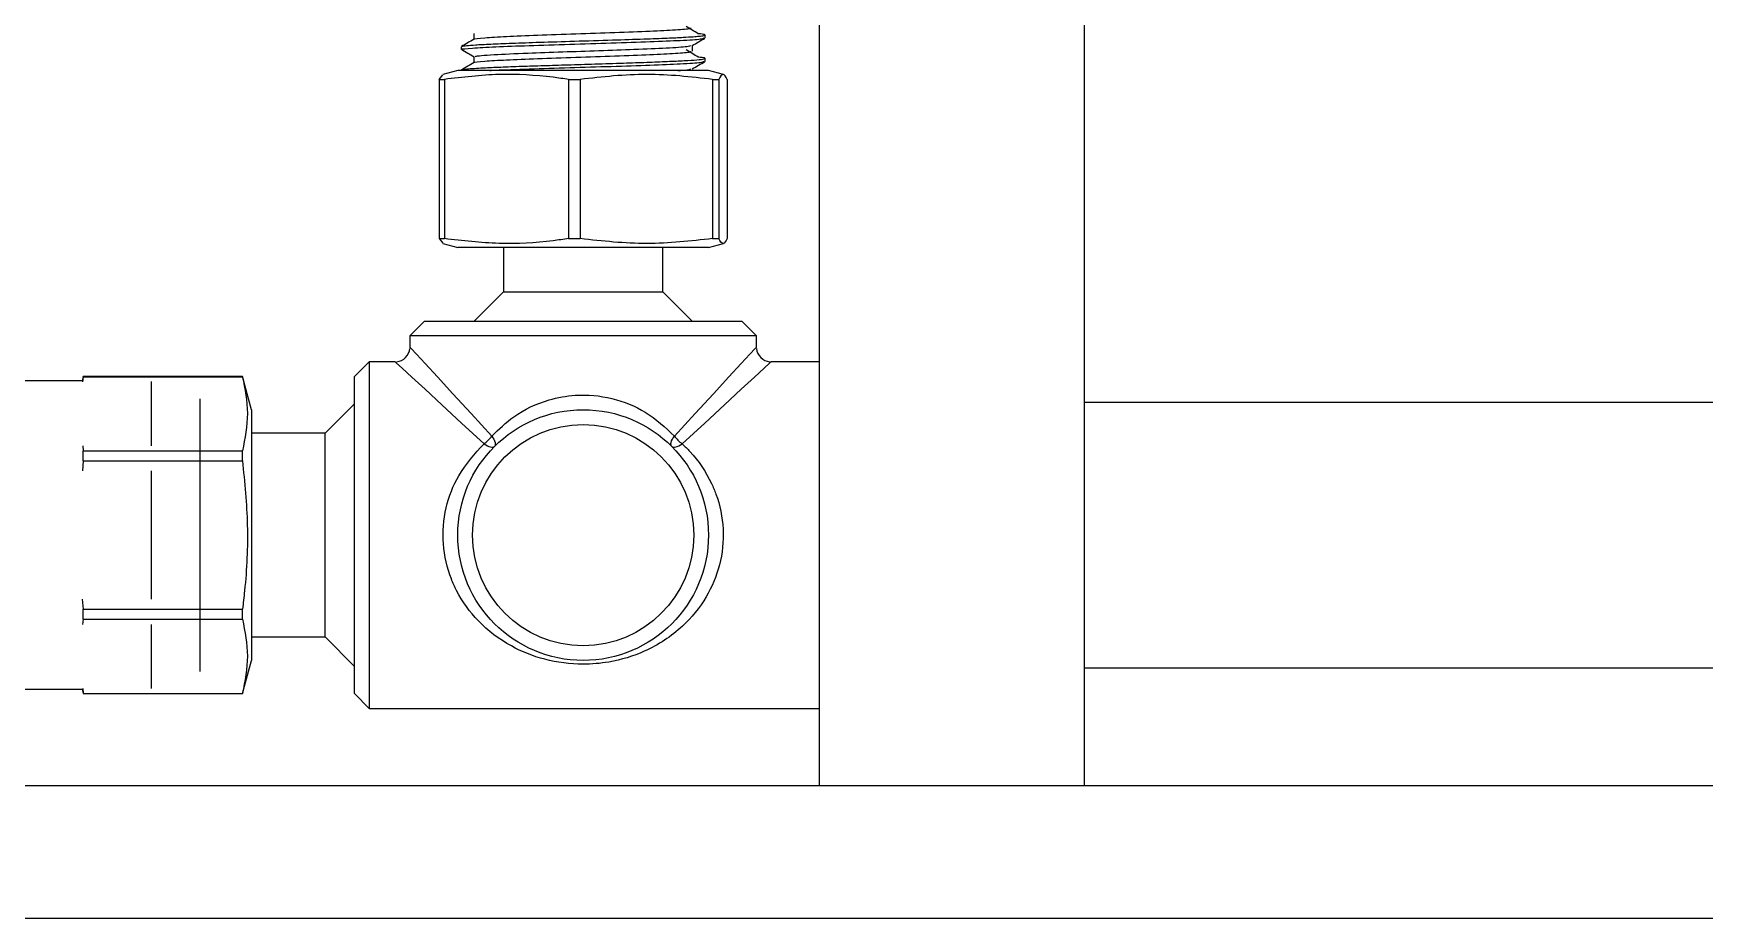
# Model space of a CAD drawing. Extents: x 150 to 4150, y 50 to 2920.
# Drawn here: x 823.8 to 1107.2, y 1016.4 to 1166.5 of the extents above; entities that cross this region are included whole.
import ezdxf

# ---------------------------------------------------------------- set-up
doc = ezdxf.new("R2010")
doc.units = 0
doc.header["$LTSCALE"] = 10
doc.linetypes.add('SLD-KATı', pattern=[0])
doc.layers.get('0').update_dxf_attribs({"linetype": 'CONTINUOUS'})

msp = doc.modelspace()

# ---------------------------------------------------------------- linework, layer by layer
at = {"color": 7, "linetype": 'SLD-KATı'}
for p, q in [((957.03, 1204.72), (957.03, 1038.92)), ((1002.03, 1038.92), (1002.03, 1195.29)), ((898.49, 1166.43), (898.49, 1165.46)), ((937.72, 1165.69), (937.72, 1166.19)), ((896.34, 1164.2), (896.34, 1163.7)), ((898.49, 1162.46), (898.49, 1161.49)), ((935.57, 1163.45), (935.57, 1164.43)), ((937.72, 1161.72), (937.72, 1162.22)), ((892.62, 1158.66), (893.24, 1159.42)), ((895.78, 1160.17), (893.23, 1159.48)), ((905.41, 1160.17), (895.78, 1160.17)), ((896.34, 1160.23), (896.34, 1160.17)), ((938.28, 1160.17), (905.41, 1160.17)), ((940.83, 1159.48), (938.28, 1160.17)), ((892.62, 1158.66), (893.51, 1158.66)), ((892.62, 1158.66), (892.62, 1131.67)), ((893.51, 1158.66), (893.51, 1131.67)), ((914.57, 1158.66), (914.57, 1131.67)), ((914.57, 1158.66), (916.53, 1158.66)), ((916.53, 1158.66), (916.53, 1131.67)), ((938.98, 1158.66), (940.05, 1158.66)), ((938.98, 1158.66), (938.98, 1131.67)), ((940.05, 1158.66), (940.05, 1131.67)), ((941.44, 1158.66), (941.44, 1131.67)), ((892.62, 1131.67), (893.24, 1130.92)), ((892.62, 1131.67), (893.51, 1131.67)), ((893.23, 1130.85), (895.78, 1130.17)), ((914.57, 1131.67), (916.53, 1131.67)), ((938.28, 1130.17), (940.83, 1130.85)), ((938.98, 1131.67), (940.05, 1131.67)), ((905.41, 1130.17), (895.78, 1130.17)), ((903.53, 1130.17), (903.53, 1122.67)), ((938.28, 1130.17), (905.41, 1130.17)), ((930.53, 1122.67), (930.53, 1130.17)), ((903.53, 1122.67), (898.53, 1117.67)), ((903.53, 1122.67), (930.53, 1122.67)), ((935.53, 1117.67), (930.53, 1122.67)), ((890.16, 1117.67), (887.66, 1115.17)), ((890.16, 1117.67), (943.91, 1117.67)), ((946.41, 1115.17), (943.91, 1117.67)), ((887.66, 1115.17), (887.66, 1113.29)), ((946.41, 1115.17), (887.66, 1115.17)), ((946.41, 1113.29), (946.41, 1115.17)), ((880.78, 1110.79), (878.28, 1108.29)), ((885.16, 1110.79), (880.78, 1110.79)), ((880.78, 1110.79), (880.78, 1081.42)), ((957.03, 1110.79), (948.91, 1110.79)), ((832.29, 1108.29), (832.09, 1107.54)), ((832.29, 1108.27), (832.17, 1107.42)), ((859.27, 1108.29), (832.29, 1108.29)), ((832.29, 1108.27), (832.29, 1108.29)), ((832.29, 1108.27), (859.27, 1108.27)), ((860.78, 1102.67), (859.27, 1108.29)), ((859.27, 1108.27), (859.27, 1108.29)), ((878.28, 1081.42), (878.28, 1108.29)), ((832.09, 1107.54), (820.78, 1107.54)), ((843.78, 1107.43), (843.78, 1096.54)), ((852.03, 1104.54), (852.03, 1058.29)), ((860.78, 1102.67), (860.78, 1060.17)), ((878.28, 1103.67), (873.28, 1098.67)), ((1129.53, 1103.92), (1002.03, 1103.92)), ((832.18, 1096.55), (832.29, 1095.7)), ((873.28, 1098.67), (860.78, 1098.67)), ((873.28, 1081.42), (873.28, 1098.67)), ((832.29, 1094), (832.16, 1092.3)), ((832.29, 1095.7), (859.27, 1095.7)), ((832.29, 1094), (832.29, 1095.7)), ((832.29, 1094), (859.27, 1094)), ((859.27, 1094), (859.27, 1095.7)), ((843.78, 1092.3), (843.78, 1070.53)), ((873.28, 1064.17), (873.28, 1081.42)), ((878.28, 1054.54), (878.28, 1081.42)), ((880.78, 1081.42), (880.78, 1052.04)), ((832.1, 1070.54), (832.29, 1068.84)), ((832.29, 1068.84), (859.27, 1068.84)), ((832.29, 1067.14), (832.29, 1068.84)), ((859.27, 1067.14), (859.27, 1068.84)), ((832.29, 1067.14), (832.17, 1066.29)), ((832.29, 1067.14), (859.27, 1067.14)), ((843.78, 1066.29), (843.78, 1055.41)), ((860.78, 1064.17), (873.28, 1064.17)), ((873.28, 1064.17), (878.28, 1059.17)), ((859.27, 1054.54), (860.78, 1060.17)), ((1002.03, 1058.92), (1113.95, 1058.92)), ((820.78, 1055.29), (832.09, 1055.29)), ((832.09, 1055.29), (832.29, 1054.54)), ((832.18, 1055.41), (832.29, 1054.56)), ((832.29, 1054.54), (832.29, 1054.56)), ((832.29, 1054.56), (859.27, 1054.56)), ((832.29, 1054.54), (859.27, 1054.54)), ((859.27, 1054.54), (859.27, 1054.56)), ((878.28, 1054.54), (880.78, 1052.04)), ((880.78, 1052.04), (957.03, 1052.04)), ((1117.88, 1038.92), (717.03, 1038.92))]:
    msp.add_line(p, q, dxfattribs=at)
at = {"color": 8, "linetype": 'SLD-KATı'}
msp.add_line((1131.76, 1016.42), (704.53, 1016.42), dxfattribs=at)
at = {"color": 8, "linetype": 'SLD-KATı', "flags": 128}
for points in [[(900.24, 1096.89), (896.42, 1100.41), (893.06, 1103.51), (890.22, 1106.13), (887.97, 1108.2), (886.35, 1109.69), (885.41, 1110.56), (885.16, 1110.79)], [(887.66, 1113.29), (887.89, 1113.04), (888.76, 1112.09), (890.25, 1110.48), (892.32, 1108.23), (894.94, 1105.39), (898.04, 1102.03), (901.55, 1098.21)], [(932.51, 1098.21), (936.02, 1102.03), (939.12, 1105.39), (941.74, 1108.23), (943.81, 1110.48), (945.3, 1112.09), (946.17, 1113.04), (946.41, 1113.29)], [(948.91, 1110.79), (948.65, 1110.56), (947.71, 1109.69), (946.09, 1108.2), (943.84, 1106.13), (941, 1103.51), (937.64, 1100.41), (933.82, 1096.89)]]:
    msp.add_lwpolyline(points, dxfattribs=at)
at = {"color": 7, "linetype": 'SLD-KATı', "flags": 128}
for points in [[(900.24, 1096.89), (900.52, 1096.7), (900.79, 1096.55), (901.06, 1096.43), (901.3, 1096.35), (901.53, 1096.31), (901.72, 1096.31), (901.88, 1096.36), (902, 1096.44)], [(901.55, 1098.21), (901.74, 1097.93), (901.9, 1097.65), (902.02, 1097.39), (902.1, 1097.14), (902.14, 1096.92), (902.13, 1096.73), (902.09, 1096.57), (902, 1096.44)], [(932.06, 1096.44), (931.97, 1096.57), (931.93, 1096.73), (931.92, 1096.92), (931.96, 1097.14), (932.04, 1097.39), (932.16, 1097.65), (932.32, 1097.93), (932.51, 1098.21)], [(932.06, 1096.44), (932.18, 1096.36), (932.34, 1096.31), (932.54, 1096.31), (932.76, 1096.35), (933, 1096.43), (933.27, 1096.55), (933.54, 1096.7), (933.82, 1096.89)]]:
    msp.add_lwpolyline(points, dxfattribs=at)
at = {"color": 7, "linetype": 'SLD-KATı'}
for radius in [21.25, 18.75]:
    msp.add_circle((917.03, 1081.42), radius, dxfattribs=at)
for centre, radius, start, end in [((885.16, 1113.29), 2.5, 275.673, 354.9856), ((948.91, 1113.29), 2.5, 185.673, 264.9856), ((896.7, 1101.75), 6.01, 306.0795, 323.9189), ((937.36, 1101.75), 6.01, 216.0809, 233.9175)]:
    msp.add_arc(centre, radius, start, end, dxfattribs=at)
for points, knots in [([(898.64, 1165.48), (898.62, 1165.49), (898.43, 1165.57), (900.15, 1165.73), (903.77, 1165.94), (909.26, 1166.16), (915.75, 1166.39), (922.53, 1166.61), (928.53, 1166.85), (932.95, 1167.06), (935.38, 1167.26), (935.33, 1167.38), (935.31, 1167.42)], [0, 0, 0, 0, 0.011923, 0.125055, 0.237053, 0.349321, 0.467517, 0.58433, 0.702944, 0.815398, 0.930217, 1, 1, 1, 1]), ([(936.54, 1166.4), (936.2, 1166.6), (935.52, 1167.02), (934.84, 1167.43), (934.5, 1167.64)], [0, 0, 0, 0, 0.499986, 1, 1, 1, 1]), ([(898.53, 1165.48), (898.17, 1165.27), (897.46, 1164.86), (896.74, 1164.44), (896.38, 1164.24)], [0, 0, 0, 0, 0.499961, 1, 1, 1, 1]), ([(896.41, 1164.24), (896.43, 1164.25), (896.53, 1164.3), (897.2, 1164.39), (898.75, 1164.52), (901.32, 1164.66), (904.98, 1164.81), (909.81, 1164.97), (915.69, 1165.15), (921.85, 1165.34), (927.22, 1165.51), (931.21, 1165.66), (933.94, 1165.79), (935.64, 1165.89), (936.82, 1165.99), (937.66, 1166.1), (937.79, 1166.23), (937.37, 1166.33), (936.61, 1166.39), (936.45, 1166.4)], [0, 0, 0, 0, 0.01853, 0.069537, 0.126755, 0.190172, 0.259782, 0.335579, 0.420456, 0.512564, 0.593602, 0.663539, 0.722351, 0.770014, 0.806513, 0.856024, 0.919263, 0.982503, 1, 1, 1, 1]), ([(896.58, 1163.7), (896.51, 1163.72), (896.2, 1163.81), (898.02, 1163.98), (901.93, 1164.19), (907.77, 1164.4), (914.66, 1164.63), (921.91, 1164.84), (928.57, 1165.07), (933.9, 1165.28), (937.25, 1165.49), (937.43, 1165.63), (937.5, 1165.69)], [0, 0, 0, 0, 0.030419, 0.13893, 0.246646, 0.354114, 0.464804, 0.573569, 0.684579, 0.793258, 0.909314, 1, 1, 1, 1]), ([(935.53, 1164.41), (935.89, 1164.61), (936.6, 1165.03), (937.32, 1165.44), (937.68, 1165.65)], [0, 0, 0, 0, 0.49996, 1, 1, 1, 1]), ([(896.34, 1160.23), (896.34, 1160.23), (896.35, 1160.25), (896.47, 1160.32), (897.07, 1160.41), (898.47, 1160.53), (900.33, 1160.64), (902.95, 1160.76), (906.45, 1160.89), (910.32, 1161.01), (914.52, 1161.14), (919.15, 1161.28), (923.03, 1161.41), (925.92, 1161.5), (928.48, 1161.59), (931.41, 1161.71), (934.32, 1161.84), (936.46, 1161.98), (937.67, 1162.12), (937.79, 1162.26), (937.35, 1162.36), (936.6, 1162.42), (936.46, 1162.43)], [0, 0, 0, 0, 0.006389, 0.024133, 0.088715, 0.135631, 0.176527, 0.238396, 0.300266, 0.356275, 0.414857, 0.478817, 0.548148, 0.578851, 0.60875, 0.669494, 0.731606, 0.795086, 0.859934, 0.922701, 0.984838, 1, 1, 1, 1]), ([(896.39, 1163.74), (896.75, 1163.54), (897.46, 1163.12), (898.17, 1162.71), (898.53, 1162.5)], [0, 0, 0, 0, 0.500002, 1, 1, 1, 1]), ([(898.64, 1161.51), (898.62, 1161.52), (898.43, 1161.6), (900.15, 1161.76), (903.77, 1161.97), (909.26, 1162.19), (915.75, 1162.42), (922.53, 1162.64), (928.53, 1162.88), (932.95, 1163.09), (935.38, 1163.29), (935.33, 1163.41), (935.31, 1163.45)], [0, 0, 0, 0, 0.011923, 0.125055, 0.237053, 0.349321, 0.467517, 0.58433, 0.702944, 0.815398, 0.930217, 1, 1, 1, 1]), ([(898.87, 1162.5), (898.82, 1162.53), (898.6, 1162.64), (901.59, 1162.86), (906.99, 1163.1), (913.46, 1163.34), (919.78, 1163.54), (926.06, 1163.77), (931.41, 1164), (934.86, 1164.22), (935.13, 1164.35), (935.25, 1164.41)], [0, 0, 0, 0, 0.039838, 0.183032, 0.323809, 0.43679, 0.54735, 0.660189, 0.786108, 0.913626, 1, 1, 1, 1]), ([(901.2, 1160.17), (901.54, 1160.19), (903.14, 1160.28), (907.85, 1160.44), (914.64, 1160.66), (921.92, 1160.87), (928.56, 1161.1), (933.9, 1161.31), (937.25, 1161.53), (937.43, 1161.66), (937.5, 1161.72)], [0, 0, 0, 0, 0.036333, 0.173802, 0.315395, 0.454524, 0.596523, 0.735542, 0.883997, 1, 1, 1, 1]), ([(936.54, 1162.43), (936.2, 1162.63), (935.52, 1163.05), (934.84, 1163.46), (934.5, 1163.67)], [0, 0, 0, 0, 0.49999, 1, 1, 1, 1]), ([(935.53, 1160.44), (935.89, 1160.65), (936.6, 1161.06), (937.32, 1161.47), (937.68, 1161.68)], [0, 0, 0, 0, 0.499964, 1, 1, 1, 1]), ([(914.57, 1158.66), (913.69, 1158.78), (909.78, 1159.33), (902.73, 1159.76), (896.6, 1159.03), (893.51, 1158.66)], [0, 0, 0, 0, 0.125414, 0.559758, 1, 1, 1, 1]), ([(898.53, 1161.51), (898.17, 1161.3), (897.46, 1160.89), (896.74, 1160.47), (896.38, 1160.27)], [0, 0, 0, 0, 0.499961, 1, 1, 1, 1]), ([(938.98, 1158.66), (935.27, 1159.08), (927.79, 1159.92), (920.3, 1159.08), (916.53, 1158.66)], [0, 0, 0, 0, 0.495843, 1, 1, 1, 1]), ([(933.08, 1160.17), (933.66, 1160.2), (935.14, 1160.29), (935.21, 1160.38), (935.25, 1160.44)], [0, 0, 0, 0, 0.390443, 1, 1, 1, 1]), ([(941.44, 1158.66), (941.21, 1159.08), (940.75, 1159.92), (940.28, 1159.08), (940.05, 1158.66)], [0, 0, 0, 0, 0.495845, 1, 1, 1, 1]), ([(914.57, 1131.67), (913.69, 1131.55), (909.78, 1131), (902.73, 1130.58), (896.6, 1131.31), (893.51, 1131.67)], [0, 0, 0, 0, 0.125414, 0.559758, 1, 1, 1, 1]), ([(938.98, 1131.67), (935.27, 1131.26), (927.79, 1130.42), (920.3, 1131.25), (916.53, 1131.67)], [0, 0, 0, 0, 0.495843, 1, 1, 1, 1]), ([(941.44, 1131.67), (941.21, 1131.26), (940.75, 1130.42), (940.28, 1131.25), (940.05, 1131.67)], [0, 0, 0, 0, 0.495845, 1, 1, 1, 1]), ([(859.27, 1108.27), (859.69, 1106.2), (860.53, 1102), (859.69, 1097.81), (859.27, 1095.7)], [0, 0, 0, 0, 0.495843, 1, 1, 1, 1]), ([(901.55, 1098.21), (902.75, 1099.36), (905.47, 1101.97), (910.44, 1104.33), (916.24, 1105.4), (922.03, 1104.86), (927.96, 1102.43), (930.95, 1099.66), (932.51, 1098.21)], [0, 0, 0, 0, 0.1478984, 0.3379735, 0.463221, 0.6363525, 0.8106852, 1, 1, 1, 1]), ([(933.82, 1096.89), (934.27, 1096.46), (936.24, 1094.55), (938.21, 1091.64), (940.09, 1087.16), (941.07, 1082.45), (940.43, 1076.28), (937.99, 1070.54), (933.75, 1065.39), (928.1, 1061.68), (922.14, 1059.85), (916.29, 1059.34), (910.45, 1060.11), (904.38, 1062.56), (899.25, 1066.43), (896.15, 1070.68), (894.14, 1075.11), (893.01, 1079.88), (893.53, 1086.09), (895.86, 1092.12), (898.68, 1095.2), (900.24, 1096.89)], [0, 0, 0, 0, 0.018186, 0.08069, 0.09898, 0.154164, 0.209314, 0.263804, 0.325808, 0.401562, 0.460453, 0.500072, 0.559839, 0.618042, 0.686892, 0.74762, 0.767824, 0.823442, 0.878987, 0.933245, 1, 1, 1, 1]), ([(859.27, 1094), (859.64, 1090.36), (860.37, 1083.04), (859.95, 1074.61), (859.4, 1069.89), (859.27, 1068.84)], [0, 0, 0, 0, 0.4345011, 0.8745875, 1, 1, 1, 1]), ([(859.27, 1067.14), (859.69, 1065.06), (860.53, 1060.87), (859.69, 1056.67), (859.27, 1054.56)], [0, 0, 0, 0, 0.495843, 1, 1, 1, 1])]:
    msp.add_open_spline(points, degree=3, knots=knots, dxfattribs=at)

doc.saveas('drawing.dxf')
